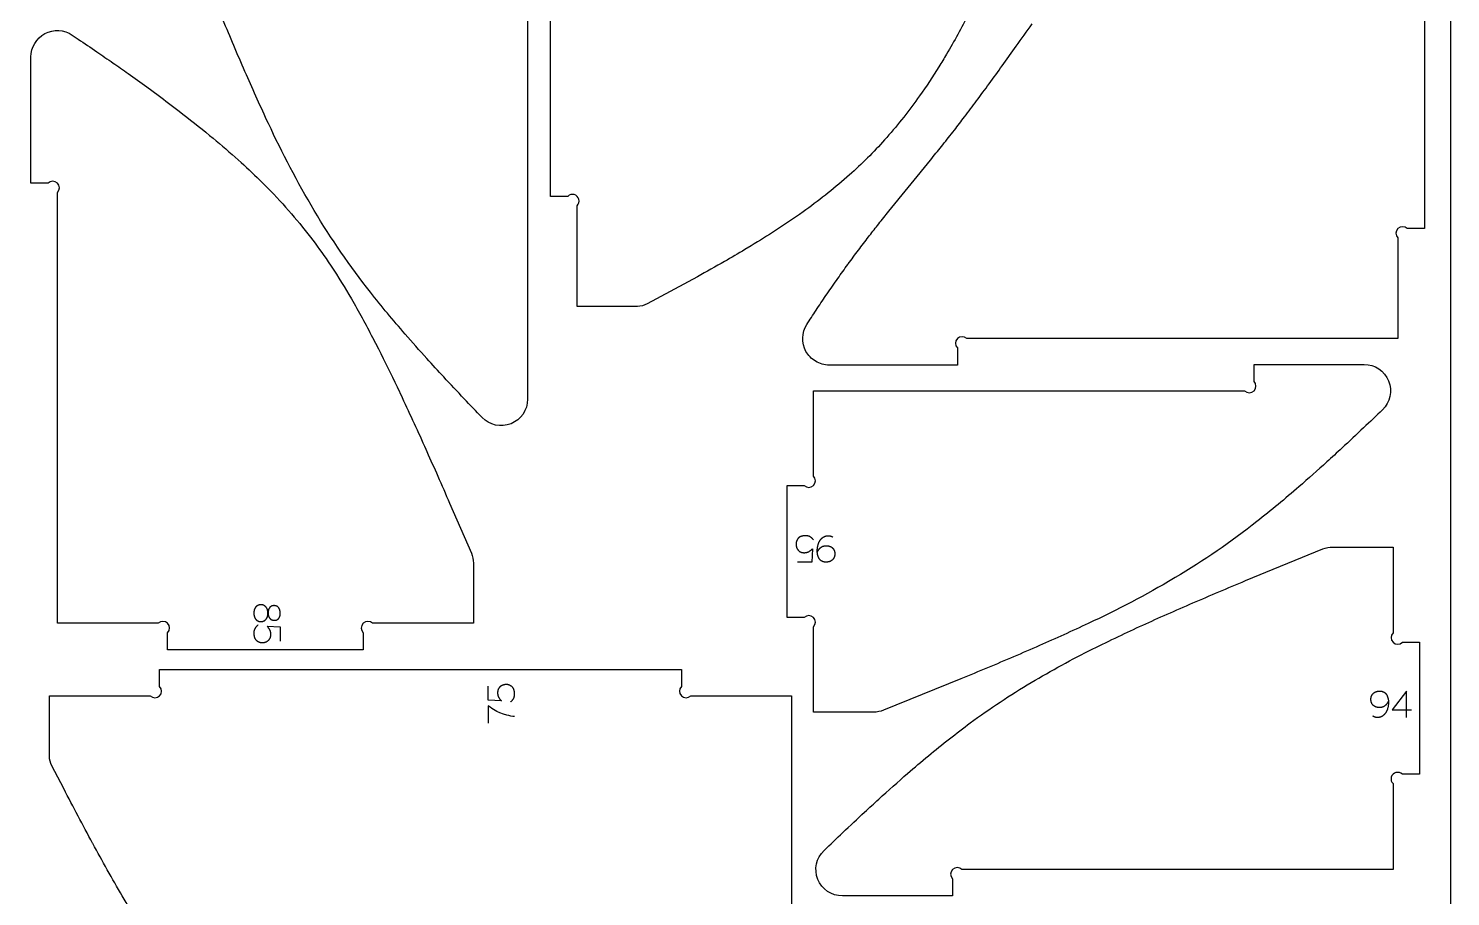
# Model space of a CAD drawing. Header units: millimetres. Extents: x 129 to 4060, y -1224 to 1216.
# Drawn here: x 2059 to 2704, y -114 to 281 of the extents above; entities that cross this region are included whole.
import ezdxf

# ---------------------------------------------------------------- set-up
doc = ezdxf.new("R2010")
doc.units = ezdxf.units.MM
for name, color, linetype, true_color in [('cnc kesim', 7, 'Continuous', 0xff7300), ('Layer 01', 7, 'Continuous', 0x000000), ('çizim', 7, 'Continuous', 0x0500ff)]:
    doc.layers.add(name, color=color, linetype=linetype, true_color=true_color)

msp = doc.modelspace()

# ---------------------------------------------------------------- linework, layer by layer
at = {"layer": 'cnc kesim'}
for points in [[(2692.55, 481.97), (2692.55, 189.8), (2684.79, 189.8, 1), (2680.55, 185.56), (2680.55, 139.8), (2484.79, 139.8, 1), (2480.55, 135.56), (2480.55, 127.8), (2422.36, 127.8, -0.136604), (2416.11, 129.54, -0.131634), (2411.8, 134.03, -0.274834), (2412.19, 146.24, -0.003281), (2416.39, 152.72, -0.003722), (2420.84, 159.38), (2421.39, 160.18, -0.004525), (2426.23, 167.16, -0.003721), (2430.78, 173.5), (2430.96, 173.75, -0.003763), (2435.62, 180.03, -0.003191), (2440.22, 186.08), (2440.66, 186.64, -0.002776), (2444.81, 191.95, -0.002137), (2449.41, 197.72), (2468.33, 220.95, 0.002837), (2473.31, 227.13, 0.002847), (2478.44, 233.63), (2479.2, 234.6, 0.003356), (2483.76, 240.54, 0.002655), (2489.26, 247.86, 0.002028), (2494.96, 255.61, 0.001508), (2500.93, 263.83), (2507.29, 272.71, 0.003162), (2514.45, 282.82)], [(2485.63, 287.21, -0.014311), (2475.59, 269.02, -0.006063), (2472.14, 263.34, -0.014508), (2463.37, 250.11, -0.026617), (2448.45, 231.21, -0.028389), (2432.56, 215.12), (2430.35, 213.14, -0.025541), (2410.45, 197.42), (2408.78, 196.24, -0.017077), (2386.93, 182.03), (2384.09, 180.32, -0.006207), (2374.79, 174.87, -0.004209), (2362.48, 167.95), (2339.7, 155.61, -0.120852), (2335.26, 154.46), (2307.87, 154.46), (2307.87, 200.22, 1), (2303.63, 204.46), (2295.87, 204.46), (2295.87, 462.95)], [(2108.37, -125.06, -0.006274), (2101.38, -113.42, -0.004756), (2094.58, -101.54, -0.003314), (2087.98, -89.54), (2087.9, -89.4, -0.002435), (2081.32, -77.09, -0.001511), (2074.79, -64.65), (2069.39, -54.26, -0.123115), (2068.31, -49.91), (2068.31, -22.48), (2114.06, -22.48, 1), (2118.31, -18.24), (2118.31, -10.48), (2355.23, -10.48), (2355.23, -18.24, 1), (2359.47, -22.48), (2405.23, -22.48), (2405.23, -218.24, 1)]]:
    msp.add_lwpolyline(points, format="xyb", dxfattribs=at)
for points in [[(2172.28, 362.29, 1), (2176.53, 366.54), (2176.53, 374.29), (2236.53, 374.29), (2236.53, 366.54, 1), (2240.77, 362.29), (2285.4, 362.29), (2285.4, 112.29, -0.675939), (2264.73, 103.99, -0.001602), (2256.61, 112.52, -0.002609), (2247.35, 122.4, -0.002926), (2239.66, 130.8, -0.004318), (2229.8, 141.91, -0.012733), (2214.02, 160.94, -0.032301), (2188.52, 198.03, -0.024833), (2167.72, 237.61, -0.006825), (2157.71, 259.72, -0.004169), (2147.7, 283.23, -0.002509), (2142.69, 295.37), (2128.52, 330.46, -0.095591), (2127.66, 334.93), (2127.66, 362.29)], [(2059.93, 267.79, -0.276829), (2066.28, 278.39, -0.277406), (2078.62, 277.76), (2081.41, 275.88, -0.002401), (2089.78, 270.18, -0.001969), (2097.21, 265.04, -0.002078), (2104.02, 260.24, -0.002993), (2112.49, 254.15), (2117.65, 250.36, -0.004427), (2127.13, 243.2, -0.008294), (2141.03, 232.15), (2142.6, 230.85, -0.010265), (2154.04, 220.98, -0.010964), (2163.83, 211.82), (2166, 209.66, -0.016007), (2176.86, 198.05, -0.016926), (2186.83, 185.88, -0.014357), (2194.85, 174.73), (2196.21, 172.72, -0.015088), (2205.39, 157.92, -0.012341), (2214.99, 140.35), (2217.65, 135.15, -0.005875), (2226.12, 117.9), (2228.43, 113.04, -0.004633), (2239.21, 89.53), (2239.68, 88.46, -0.001623), (2244.6, 77.39, -0.001104), (2250, 65.07), (2259.86, 42.29, -0.101676), (2260.78, 37.85), (2260.78, 10.47), (2215.02, 10.47, 1), (2210.78, 6.22), (2210.78, -1.53), (2121.93, -1.53), (2121.93, 6.22, 1), (2117.68, 10.47), (2071.93, 10.47), (2071.93, 206.22, 1), (2067.68, 210.47), (2059.93, 210.47)], [(2610.97, 116.12, 1), (2615.22, 120.37), (2615.22, 128.12), (2665.22, 128.12, -0.675896), (2673.52, 107.46, -0.001604), (2664.99, 99.33, -0.00261), (2655.11, 90.07, -0.002087), (2648.29, 83.81, -0.004995), (2635.6, 72.52, -0.012762), (2616.57, 56.73, -0.032223), (2579.48, 31.22), (2578.73, 30.78, -0.024289), (2539.9, 10.39, -0.006729), (2517.79, 0.33, -0.004116), (2494.27, -9.73, -0.002482), (2482.14, -14.77), (2447.06, -29.01, -0.096095), (2442.57, -29.88), (2415.22, -29.88), (2415.22, 8.88, 1), (2410.97, 13.12), (2403.22, 13.12), (2403.22, 73.12), (2410.97, 73.12, 1), (2415.22, 77.36), (2415.22, 116.12)], [(2482.58, -101.38, 1), (2478.33, -105.62), (2478.33, -113.38), (2428.31, -113.38, -0.675791), (2420.01, -92.72, -0.001512), (2428.56, -84.57, -0.002613), (2438.44, -75.31, -0.00216), (2444.82, -69.45, -0.005527), (2457.95, -57.74, -0.011877), (2476.98, -41.95, -0.008943), (2486.38, -34.81, -0.023907), (2514.07, -16.42, -0.018672), (2542.02, -1.18, -0.004094), (2553.65, 4.49, -0.006965), (2575.76, 14.62, -0.004205), (2599.28, 24.77, -0.001137), (2611.41, 29.86), (2646.47, 44.24, -0.097161), (2651, 45.13), (2678.33, 45.13), (2678.33, 6.12, 1), (2682.58, 1.87), (2690.33, 1.87), (2690.33, -58.13), (2682.58, -58.13, 1), (2678.33, -62.37), (2678.33, -101.38)]]:
    msp.add_lwpolyline(points, format="xyb", close=True, dxfattribs=at)
at = {"layer": 'Layer 01'}
msp.add_lwpolyline([(1484.46, 1215.6), (2704.46, 1215.6), (2704.46, -1224.4), (1484.46, -1224.4)], close=True, dxfattribs=at)
at = {"layer": 'çizim'}
msp.add_line((2677.98, -28.88), (2686.69, -28.88), dxfattribs=at)
for points in [[(2415.2, 48.37), (2415.11, 48.48), (2415.03, 48.6), (2414.94, 48.71), (2414.85, 48.81), (2414.76, 48.91), (2414.67, 49.01), (2414.57, 49.11), (2414.48, 49.2), (2414.38, 49.29), (2414.28, 49.37), (2414.18, 49.45), (2414.07, 49.52), (2413.97, 49.6), (2413.86, 49.67), (2413.75, 49.73), (2413.64, 49.79), (2413.53, 49.85), (2413.41, 49.9), (2413.3, 49.95), (2413.18, 50), (2413.06, 50.04), (2412.94, 50.08), (2412.81, 50.12), (2412.69, 50.15), (2412.56, 50.18), (2412.43, 50.2), (2412.3, 50.22), (2412.16, 50.24), (2412.03, 50.25), (2411.89, 50.26), (2411.75, 50.27), (2411.61, 50.27), (2411.45, 50.27), (2411.28, 50.26), (2411.12, 50.25), (2410.97, 50.24), (2410.81, 50.23), (2410.66, 50.21), (2410.51, 50.19), (2410.36, 50.16), (2410.22, 50.14), (2410.07, 50.1), (2409.93, 50.07), (2409.8, 50.03), (2409.66, 49.99), (2409.53, 49.95), (2409.4, 49.9), (2409.27, 49.85), (2409.21, 49.82), (2409.15, 49.79), (2409.09, 49.76), (2409.03, 49.73), (2408.97, 49.7), (2408.91, 49.66), (2408.85, 49.62), (2408.8, 49.58), (2408.74, 49.54), (2408.68, 49.5), (2408.63, 49.46), (2408.58, 49.41), (2408.52, 49.36), (2408.47, 49.32), (2408.42, 49.26), (2408.37, 49.21), (2408.32, 49.16), (2408.27, 49.1), (2408.22, 49.04), (2408.17, 48.99), (2408.12, 48.92), (2408.08, 48.86), (2408.03, 48.8), (2407.99, 48.73), (2407.94, 48.66), (2407.9, 48.59), (2407.86, 48.52), (2407.81, 48.45), (2407.73, 48.3), (2407.65, 48.14), (2407.61, 48.04), (2407.57, 47.95), (2407.53, 47.85), (2407.49, 47.75), (2407.45, 47.65), (2407.42, 47.56), (2407.4, 47.46), (2407.37, 47.36), (2407.35, 47.27), (2407.33, 47.17), (2407.31, 47.07), (2407.3, 46.98), (2407.29, 46.88), (2407.28, 46.79), (2407.28, 46.69), (2407.28, 46.6), (2407.28, 46.49), (2407.28, 46.39), (2407.29, 46.28), (2407.29, 46.18), (2407.3, 46.08), (2407.31, 45.98), (2407.32, 45.88), (2407.34, 45.78), (2407.35, 45.68), (2407.37, 45.58), (2407.39, 45.49), (2407.41, 45.39), (2407.44, 45.3), (2407.46, 45.2), (2407.49, 45.11), (2407.52, 45.02), (2407.55, 44.93), (2407.58, 44.84), (2407.62, 44.76), (2407.65, 44.67), (2407.69, 44.59), (2407.73, 44.5), (2407.77, 44.42), (2407.82, 44.34), (2407.86, 44.26), (2407.91, 44.18), (2407.96, 44.1), (2408.01, 44.02), (2408.07, 43.94), (2408.12, 43.87), (2408.18, 43.79), (2408.24, 43.72), (2408.3, 43.65), (2408.36, 43.58), (2408.42, 43.51), (2408.49, 43.45), (2408.56, 43.38), (2408.63, 43.32), (2408.7, 43.27), (2408.77, 43.21), (2408.84, 43.16), (2408.92, 43.1), (2409, 43.06), (2409.08, 43.01), (2409.16, 42.96), (2409.24, 42.92), (2409.32, 42.88), (2409.41, 42.85), (2409.5, 42.81), (2409.59, 42.78), (2409.68, 42.75), (2409.77, 42.72), (2409.87, 42.69), (2409.96, 42.67), (2410.06, 42.65), (2410.16, 42.63), (2410.26, 42.61), (2410.36, 42.59), (2410.47, 42.58), (2410.57, 42.57), (2410.68, 42.56), (2410.79, 42.56), (2410.9, 42.56), (2411.01, 42.55), (2411.15, 42.56), (2411.29, 42.56), (2411.43, 42.57), (2411.56, 42.58), (2411.7, 42.6), (2411.83, 42.62), (2411.95, 42.64), (2412.08, 42.67), (2412.21, 42.7), (2412.33, 42.73), (2412.45, 42.77), (2412.57, 42.81), (2412.68, 42.85), (2412.8, 42.9), (2412.91, 42.95), (2413.02, 43.01), (2413.13, 43.07), (2413.24, 43.13), (2413.35, 43.19), (2413.45, 43.26), (2413.56, 43.33), (2413.67, 43.4), (2413.77, 43.48), (2413.88, 43.55), (2413.99, 43.64), (2414.09, 43.72), (2414.2, 43.81), (2414.3, 43.9), (2414.51, 44.09), (2414.72, 44.29), (2414.43, 38.27), (2407.95, 38.27)], [(2424.88, 42.02), (2424.88, 41.91), (2424.88, 41.81), (2424.87, 41.7), (2424.87, 41.6), (2424.86, 41.5), (2424.84, 41.4), (2424.83, 41.3), (2424.81, 41.2), (2424.79, 41.11), (2424.77, 41.01), (2424.75, 40.92), (2424.73, 40.83), (2424.7, 40.73), (2424.67, 40.65), (2424.64, 40.56), (2424.61, 40.47), (2424.57, 40.39), (2424.53, 40.3), (2424.49, 40.22), (2424.45, 40.14), (2424.41, 40.06), (2424.36, 39.98), (2424.31, 39.91), (2424.26, 39.83), (2424.21, 39.76), (2424.15, 39.68), (2424.1, 39.61), (2424.04, 39.54), (2423.97, 39.48), (2423.91, 39.41), (2423.84, 39.34), (2423.78, 39.28), (2423.71, 39.22), (2423.64, 39.16), (2423.56, 39.1), (2423.49, 39.04), (2423.42, 38.99), (2423.34, 38.94), (2423.26, 38.89), (2423.19, 38.84), (2423.11, 38.79), (2423.03, 38.75), (2422.95, 38.7), (2422.86, 38.66), (2422.78, 38.62), (2422.7, 38.59), (2422.61, 38.55), (2422.52, 38.52), (2422.43, 38.49), (2422.35, 38.46), (2422.26, 38.44), (2422.16, 38.41), (2422.07, 38.39), (2421.98, 38.37), (2421.88, 38.35), (2421.79, 38.33), (2421.69, 38.32), (2421.59, 38.3), (2421.49, 38.29), (2421.39, 38.28), (2421.29, 38.28), (2421.18, 38.27), (2421.08, 38.27), (2420.97, 38.27), (2420.84, 38.27), (2420.7, 38.27), (2420.57, 38.28), (2420.44, 38.29), (2420.32, 38.31), (2420.2, 38.32), (2420.07, 38.34), (2419.96, 38.36), (2419.84, 38.39), (2419.73, 38.42), (2419.61, 38.45), (2419.51, 38.48), (2419.4, 38.52), (2419.29, 38.56), (2419.19, 38.61), (2419.09, 38.65), (2419.05, 38.68), (2419, 38.7), (2418.95, 38.73), (2418.9, 38.75), (2418.86, 38.78), (2418.81, 38.81), (2418.77, 38.84), (2418.72, 38.87), (2418.68, 38.9), (2418.64, 38.93), (2418.59, 38.96), (2418.55, 38.99), (2418.51, 39.03), (2418.47, 39.06), (2418.43, 39.1), (2418.39, 39.13), (2418.35, 39.17), (2418.31, 39.2), (2418.28, 39.24), (2418.24, 39.28), (2418.2, 39.32), (2418.17, 39.36), (2418.13, 39.4), (2418.1, 39.44), (2418.03, 39.53), (2417.97, 39.62), (2417.9, 39.71), (2417.85, 39.8), (2417.79, 39.9), (2417.73, 40), (2417.68, 40.09), (2417.63, 40.19), (2417.58, 40.29), (2417.53, 40.39), (2417.48, 40.49), (2417.44, 40.6), (2417.39, 40.7), (2417.35, 40.8), (2417.31, 40.91), (2417.28, 41.01), (2417.24, 41.12), (2417.21, 41.23), (2417.17, 41.33), (2417.14, 41.44), (2417.09, 41.66), (2417.04, 41.88), (2417, 42.11), (2416.97, 42.34), (2416.94, 42.57), (2416.93, 42.81), (2416.91, 43.05), (2416.91, 43.29), (2416.91, 43.55), (2416.93, 43.81), (2416.94, 44.09), (2416.97, 44.38), (2417, 44.67), (2417.04, 44.93), (2417.08, 45.18), (2417.12, 45.4), (2417.16, 45.65), (2417.22, 45.9), (2417.28, 46.14), (2417.35, 46.37), (2417.42, 46.61), (2417.46, 46.72), (2417.51, 46.83), (2417.55, 46.94), (2417.6, 47.05), (2417.65, 47.16), (2417.7, 47.27), (2417.75, 47.38), (2417.8, 47.49), (2417.86, 47.59), (2417.91, 47.69), (2417.97, 47.8), (2418.03, 47.9), (2418.1, 48), (2418.16, 48.1), (2418.23, 48.19), (2418.3, 48.29), (2418.37, 48.39), (2418.44, 48.48), (2418.51, 48.57), (2418.59, 48.67), (2418.67, 48.76), (2418.75, 48.85), (2418.83, 48.93), (2418.91, 49.02), (2418.99, 49.1), (2419.08, 49.18), (2419.16, 49.26), (2419.25, 49.33), (2419.34, 49.4), (2419.43, 49.47), (2419.52, 49.53), (2419.61, 49.6), (2419.7, 49.66), (2419.8, 49.71), (2419.89, 49.77), (2419.99, 49.82), (2420.09, 49.87), (2420.19, 49.91), (2420.29, 49.96), (2420.39, 50), (2420.5, 50.03), (2420.6, 50.07), (2420.71, 50.1), (2420.81, 50.13), (2420.92, 50.16), (2421.03, 50.18), (2421.14, 50.2), (2421.25, 50.22), (2421.37, 50.23), (2421.48, 50.25), (2421.6, 50.26), (2421.71, 50.26), (2421.83, 50.27), (2421.95, 50.27), (2422.09, 50.27), (2422.23, 50.26), (2422.3, 50.25), (2422.37, 50.25), (2422.43, 50.24), (2422.5, 50.23), (2422.57, 50.22), (2422.63, 50.21), (2422.7, 50.2), (2422.76, 50.18), (2422.82, 50.17), (2422.89, 50.15), (2422.95, 50.14), (2423.01, 50.12), (2423.08, 50.1), (2423.14, 50.08), (2423.2, 50.06), (2423.26, 50.03), (2423.32, 50.01), (2423.38, 49.98), (2423.44, 49.96), (2423.49, 49.93), (2423.55, 49.9), (2423.61, 49.87), (2423.66, 49.84), (2423.72, 49.81), (2423.78, 49.78), (2423.83, 49.74), (2423.89, 49.71), (2423.94, 49.67)], [(2163.02, 9.64), (2162.9, 9.56), (2162.79, 9.47), (2162.68, 9.38), (2162.57, 9.29), (2162.47, 9.2), (2162.37, 9.11), (2162.28, 9.02), (2162.19, 8.92), (2162.1, 8.82), (2162.01, 8.72), (2161.93, 8.62), (2161.86, 8.52), (2161.79, 8.41), (2161.72, 8.3), (2161.65, 8.19), (2161.59, 8.08), (2161.53, 7.97), (2161.48, 7.86), (2161.43, 7.74), (2161.38, 7.62), (2161.34, 7.5), (2161.3, 7.38), (2161.27, 7.26), (2161.23, 7.13), (2161.21, 7), (2161.18, 6.87), (2161.16, 6.74), (2161.14, 6.61), (2161.13, 6.47), (2161.12, 6.34), (2161.12, 6.2), (2161.12, 6.06), (2161.12, 5.89), (2161.12, 5.73), (2161.13, 5.57), (2161.14, 5.41), (2161.16, 5.25), (2161.17, 5.1), (2161.2, 4.95), (2161.22, 4.8), (2161.25, 4.66), (2161.28, 4.52), (2161.31, 4.38), (2161.35, 4.24), (2161.39, 4.1), (2161.44, 3.97), (2161.48, 3.84), (2161.54, 3.72), (2161.56, 3.65), (2161.59, 3.59), (2161.62, 3.53), (2161.65, 3.47), (2161.69, 3.41), (2161.72, 3.35), (2161.76, 3.3), (2161.8, 3.24), (2161.84, 3.18), (2161.88, 3.13), (2161.93, 3.07), (2161.97, 3.02), (2162.02, 2.97), (2162.07, 2.91), (2162.12, 2.86), (2162.17, 2.81), (2162.23, 2.76), (2162.28, 2.71), (2162.34, 2.66), (2162.4, 2.61), (2162.46, 2.57), (2162.52, 2.52), (2162.59, 2.47), (2162.65, 2.43), (2162.72, 2.39), (2162.79, 2.34), (2162.86, 2.3), (2162.93, 2.26), (2163.08, 2.18), (2163.24, 2.1), (2163.34, 2.05), (2163.44, 2.01), (2163.54, 1.97), (2163.63, 1.93), (2163.73, 1.9), (2163.83, 1.87), (2163.92, 1.84), (2164.02, 1.81), (2164.12, 1.79), (2164.21, 1.77), (2164.31, 1.76), (2164.4, 1.74), (2164.5, 1.73), (2164.59, 1.73), (2164.69, 1.72), (2164.78, 1.72), (2164.89, 1.72), (2165, 1.72), (2165.1, 1.73), (2165.2, 1.73), (2165.31, 1.74), (2165.41, 1.75), (2165.51, 1.77), (2165.61, 1.78), (2165.7, 1.8), (2165.8, 1.81), (2165.9, 1.83), (2165.99, 1.85), (2166.09, 1.88), (2166.18, 1.9), (2166.27, 1.93), (2166.36, 1.96), (2166.45, 1.99), (2166.54, 2.02), (2166.63, 2.06), (2166.71, 2.09), (2166.8, 2.13), (2166.88, 2.17), (2166.96, 2.22), (2167.05, 2.26), (2167.13, 2.31), (2167.21, 2.35), (2167.29, 2.4), (2167.36, 2.45), (2167.44, 2.51), (2167.52, 2.56), (2167.59, 2.62), (2167.66, 2.68), (2167.74, 2.74), (2167.8, 2.8), (2167.87, 2.87), (2167.94, 2.93), (2168, 3), (2168.06, 3.07), (2168.12, 3.14), (2168.17, 3.21), (2168.23, 3.29), (2168.28, 3.36), (2168.33, 3.44), (2168.37, 3.52), (2168.42, 3.6), (2168.46, 3.68), (2168.5, 3.77), (2168.54, 3.85), (2168.57, 3.94), (2168.61, 4.03), (2168.64, 4.12), (2168.67, 4.21), (2168.69, 4.31), (2168.72, 4.4), (2168.74, 4.5), (2168.76, 4.6), (2168.77, 4.7), (2168.79, 4.81), (2168.8, 4.91), (2168.81, 5.02), (2168.82, 5.12), (2168.82, 5.23), (2168.83, 5.34), (2168.83, 5.46), (2168.83, 5.6), (2168.82, 5.74), (2168.81, 5.87), (2168.8, 6.01), (2168.78, 6.14), (2168.77, 6.27), (2168.74, 6.4), (2168.72, 6.52), (2168.69, 6.65), (2168.65, 6.77), (2168.61, 6.89), (2168.57, 7.01), (2168.53, 7.13), (2168.48, 7.24), (2168.43, 7.35), (2168.38, 7.46), (2168.32, 7.57), (2168.26, 7.68), (2168.19, 7.79), (2168.12, 7.9), (2168.06, 8), (2167.98, 8.11), (2167.91, 8.22), (2167.83, 8.32), (2167.75, 8.43), (2167.66, 8.54), (2167.58, 8.64), (2167.49, 8.74), (2167.3, 8.95), (2167.1, 9.16), (2173.12, 8.87), (2173.12, 2.39)], [(2277.59, -25.27), (2277.71, -25.19), (2277.82, -25.1), (2277.93, -25.01), (2278.04, -24.93), (2278.14, -24.84), (2278.24, -24.74), (2278.33, -24.65), (2278.43, -24.55), (2278.51, -24.45), (2278.6, -24.35), (2278.68, -24.25), (2278.75, -24.15), (2278.82, -24.04), (2278.89, -23.94), (2278.96, -23.83), (2279.02, -23.71), (2279.08, -23.6), (2279.13, -23.49), (2279.18, -23.37), (2279.23, -23.25), (2279.27, -23.13), (2279.31, -23.01), (2279.35, -22.89), (2279.38, -22.76), (2279.4, -22.63), (2279.43, -22.5), (2279.45, -22.37), (2279.47, -22.24), (2279.48, -22.1), (2279.49, -21.97), (2279.49, -21.83), (2279.5, -21.69), (2279.49, -21.52), (2279.49, -21.36), (2279.48, -21.2), (2279.47, -21.04), (2279.45, -20.88), (2279.44, -20.73), (2279.42, -20.58), (2279.39, -20.43), (2279.36, -20.29), (2279.33, -20.15), (2279.3, -20.01), (2279.26, -19.87), (2279.22, -19.74), (2279.17, -19.6), (2279.13, -19.47), (2279.08, -19.35), (2279.05, -19.29), (2279.02, -19.22), (2278.99, -19.16), (2278.96, -19.1), (2278.92, -19.04), (2278.89, -18.99), (2278.85, -18.93), (2278.81, -18.87), (2278.77, -18.81), (2278.73, -18.76), (2278.68, -18.7), (2278.64, -18.65), (2278.59, -18.6), (2278.54, -18.54), (2278.49, -18.49), (2278.44, -18.44), (2278.38, -18.39), (2278.33, -18.34), (2278.27, -18.29), (2278.21, -18.24), (2278.15, -18.2), (2278.09, -18.15), (2278.02, -18.11), (2277.96, -18.06), (2277.89, -18.02), (2277.82, -17.97), (2277.75, -17.93), (2277.68, -17.89), (2277.53, -17.81), (2277.37, -17.73), (2277.27, -17.68), (2277.17, -17.64), (2277.08, -17.6), (2276.98, -17.56), (2276.88, -17.53), (2276.78, -17.5), (2276.69, -17.47), (2276.59, -17.44), (2276.49, -17.42), (2276.4, -17.4), (2276.3, -17.39), (2276.21, -17.37), (2276.11, -17.36), (2276.02, -17.36), (2275.92, -17.35), (2275.83, -17.35), (2275.72, -17.35), (2275.61, -17.35), (2275.51, -17.36), (2275.41, -17.37), (2275.3, -17.37), (2275.2, -17.38), (2275.1, -17.4), (2275, -17.41), (2274.91, -17.43), (2274.81, -17.44), (2274.71, -17.46), (2274.62, -17.49), (2274.52, -17.51), (2274.43, -17.53), (2274.34, -17.56), (2274.25, -17.59), (2274.16, -17.62), (2274.07, -17.65), (2273.98, -17.69), (2273.9, -17.73), (2273.81, -17.76), (2273.73, -17.8), (2273.65, -17.85), (2273.56, -17.89), (2273.48, -17.94), (2273.4, -17.98), (2273.32, -18.03), (2273.25, -18.09), (2273.17, -18.14), (2273.09, -18.19), (2273.02, -18.25), (2272.95, -18.31), (2272.88, -18.37), (2272.81, -18.43), (2272.74, -18.5), (2272.67, -18.56), (2272.61, -18.63), (2272.55, -18.7), (2272.49, -18.77), (2272.44, -18.84), (2272.38, -18.92), (2272.33, -18.99), (2272.28, -19.07), (2272.24, -19.15), (2272.19, -19.23), (2272.15, -19.31), (2272.11, -19.4), (2272.07, -19.48), (2272.04, -19.57), (2272, -19.66), (2271.97, -19.75), (2271.95, -19.85), (2271.92, -19.94), (2271.9, -20.04), (2271.87, -20.13), (2271.85, -20.23), (2271.84, -20.33), (2271.82, -20.44), (2271.81, -20.54), (2271.8, -20.65), (2271.79, -20.75), (2271.79, -20.86), (2271.78, -20.97), (2271.78, -21.09), (2271.78, -21.23), (2271.79, -21.37), (2271.8, -21.5), (2271.81, -21.64), (2271.83, -21.77), (2271.85, -21.9), (2271.87, -22.03), (2271.89, -22.15), (2271.93, -22.28), (2271.96, -22.4), (2272, -22.52), (2272.04, -22.64), (2272.08, -22.76), (2272.13, -22.87), (2272.18, -22.98), (2272.24, -23.09), (2272.29, -23.2), (2272.35, -23.31), (2272.42, -23.42), (2272.49, -23.53), (2272.56, -23.63), (2272.63, -23.74), (2272.7, -23.85), (2272.78, -23.95), (2272.86, -24.06), (2272.95, -24.17), (2273.03, -24.27), (2273.12, -24.38), (2273.31, -24.58), (2273.51, -24.79), (2267.5, -24.5), (2267.5, -18.02)], [(2668.3, -24.09), (2668.3, -23.98), (2668.3, -23.88), (2668.31, -23.77), (2668.31, -23.67), (2668.32, -23.57), (2668.33, -23.47), (2668.35, -23.37), (2668.36, -23.27), (2668.38, -23.18), (2668.4, -23.08), (2668.43, -22.99), (2668.45, -22.89), (2668.48, -22.8), (2668.51, -22.72), (2668.54, -22.63), (2668.57, -22.54), (2668.61, -22.46), (2668.65, -22.37), (2668.69, -22.29), (2668.73, -22.21), (2668.77, -22.13), (2668.82, -22.05), (2668.87, -21.98), (2668.92, -21.9), (2668.97, -21.83), (2669.03, -21.75), (2669.08, -21.68), (2669.14, -21.61), (2669.2, -21.55), (2669.27, -21.48), (2669.33, -21.41), (2669.4, -21.35), (2669.47, -21.29), (2669.54, -21.23), (2669.61, -21.17), (2669.69, -21.11), (2669.76, -21.06), (2669.84, -21.01), (2669.91, -20.96), (2669.99, -20.91), (2670.07, -20.86), (2670.15, -20.82), (2670.23, -20.77), (2670.31, -20.73), (2670.4, -20.69), (2670.48, -20.66), (2670.57, -20.62), (2670.65, -20.59), (2670.74, -20.56), (2670.83, -20.53), (2670.92, -20.5), (2671.01, -20.48), (2671.11, -20.46), (2671.2, -20.44), (2671.3, -20.42), (2671.39, -20.4), (2671.49, -20.39), (2671.59, -20.37), (2671.69, -20.36), (2671.79, -20.35), (2671.89, -20.35), (2671.99, -20.34), (2672.1, -20.34), (2672.2, -20.34), (2672.34, -20.34), (2672.47, -20.34), (2672.6, -20.35), (2672.73, -20.36), (2672.86, -20.38), (2672.98, -20.39), (2673.1, -20.41), (2673.22, -20.43), (2673.34, -20.46), (2673.45, -20.49), (2673.56, -20.52), (2673.67, -20.55), (2673.78, -20.59), (2673.88, -20.63), (2673.98, -20.68), (2674.08, -20.72), (2674.13, -20.75), (2674.18, -20.77), (2674.23, -20.8), (2674.27, -20.82), (2674.32, -20.85), (2674.37, -20.88), (2674.41, -20.91), (2674.45, -20.94), (2674.5, -20.97), (2674.54, -21), (2674.58, -21.03), (2674.63, -21.06), (2674.67, -21.1), (2674.71, -21.13), (2674.75, -21.17), (2674.79, -21.2), (2674.83, -21.24), (2674.86, -21.27), (2674.9, -21.31), (2674.94, -21.35), (2674.97, -21.39), (2675.01, -21.43), (2675.05, -21.47), (2675.08, -21.51), (2675.15, -21.6), (2675.21, -21.69), (2675.27, -21.78), (2675.33, -21.87), (2675.39, -21.97), (2675.45, -22.07), (2675.5, -22.16), (2675.55, -22.26), (2675.6, -22.36), (2675.65, -22.46), (2675.7, -22.56), (2675.74, -22.67), (2675.78, -22.77), (2675.83, -22.87), (2675.86, -22.98), (2675.9, -23.08), (2675.94, -23.19), (2675.97, -23.3), (2676, -23.4), (2676.03, -23.51), (2676.09, -23.73), (2676.14, -23.95), (2676.18, -24.18), (2676.21, -24.41), (2676.23, -24.64), (2676.25, -24.88), (2676.26, -25.12), (2676.27, -25.36), (2676.26, -25.62), (2676.25, -25.88), (2676.23, -26.16), (2676.21, -26.45), (2676.18, -26.73), (2676.14, -27), (2676.1, -27.24), (2676.06, -27.47), (2676.01, -27.72), (2675.96, -27.97), (2675.9, -28.21), (2675.83, -28.44), (2675.75, -28.68), (2675.71, -28.79), (2675.67, -28.9), (2675.63, -29.01), (2675.58, -29.12), (2675.53, -29.23), (2675.48, -29.34), (2675.43, -29.45), (2675.38, -29.56), (2675.32, -29.66), (2675.26, -29.76), (2675.21, -29.87), (2675.14, -29.97), (2675.08, -30.07), (2675.02, -30.17), (2674.95, -30.26), (2674.88, -30.36), (2674.81, -30.46), (2674.74, -30.55), (2674.67, -30.64), (2674.59, -30.73), (2674.51, -30.83), (2674.43, -30.92), (2674.35, -31), (2674.27, -31.09), (2674.19, -31.17), (2674.1, -31.25), (2674.02, -31.33), (2673.93, -31.4), (2673.84, -31.47), (2673.75, -31.54), (2673.66, -31.6), (2673.57, -31.67), (2673.47, -31.73), (2673.38, -31.78), (2673.28, -31.84), (2673.19, -31.89), (2673.09, -31.94), (2672.99, -31.98), (2672.89, -32.03), (2672.79, -32.07), (2672.68, -32.1), (2672.58, -32.14), (2672.47, -32.17), (2672.37, -32.2), (2672.26, -32.23), (2672.15, -32.25), (2672.04, -32.27), (2671.92, -32.29), (2671.81, -32.3), (2671.7, -32.32), (2671.58, -32.33), (2671.46, -32.33), (2671.35, -32.34), (2671.23, -32.34), (2671.09, -32.34), (2670.95, -32.33), (2670.88, -32.32), (2670.81, -32.32), (2670.75, -32.31), (2670.68, -32.3), (2670.61, -32.29), (2670.55, -32.28), (2670.48, -32.27), (2670.42, -32.25), (2670.35, -32.24), (2670.29, -32.22), (2670.23, -32.21), (2670.16, -32.19), (2670.1, -32.17), (2670.04, -32.15), (2669.98, -32.13), (2669.92, -32.1), (2669.86, -32.08), (2669.8, -32.05), (2669.74, -32.03), (2669.68, -32), (2669.63, -31.97), (2669.57, -31.94), (2669.51, -31.91), (2669.46, -31.88), (2669.4, -31.85), (2669.35, -31.81), (2669.29, -31.77), (2669.24, -31.74)], [(2684.38, -32.34), (2684.39, -20.32), (2677.98, -28.88)]]:
    msp.add_lwpolyline(points, dxfattribs=at)
msp.add_lwpolyline([(2279.5, -31.92, -0.024846), (2276.03, -31.3), (2274.44, -30.81), (2272.78, -30.17), (2271.47, -29.56, -0.047754), (2268.42, -27.69), (2267.5, -26.98), (2267.5, -34.82)], format="xyb", dxfattribs=at)
for points, knots in [([(2416.93, 42.73), (2417.36, 43.86), (2418.37, 44.79), (2419.38, 45.73), (2420.97, 45.73), (2422.69, 45.73), (2423.79, 44.76), (2424.88, 43.79), (2424.88, 42.02)], [0, 0, 0, 1, 1, 2, 2, 3, 3, 4, 4, 4]), ([(2167.51, 15.09), (2167.51, 13.36), (2166.63, 12.31), (2165.74, 11.25), (2164.3, 11.25), (2162.85, 11.25), (2161.98, 12.31), (2161.12, 13.36), (2161.12, 15.09), (2161.12, 16.81), (2161.98, 17.86), (2162.85, 18.91), (2164.3, 18.91), (2165.74, 18.91), (2166.63, 17.86), (2167.51, 16.81), (2167.51, 15.09)], [0, 0, 0, 1, 1, 2, 2, 3, 3, 4, 4, 5, 5, 6, 6, 7, 7, 8, 8, 8]), ([(2173.12, 15.04), (2173.12, 13.7), (2172.45, 12.78), (2171.78, 11.85), (2170.41, 11.85), (2168.95, 11.85), (2168.25, 12.88), (2167.54, 13.91), (2167.54, 15.19), (2167.54, 16.43), (2168.2, 17.47), (2168.85, 18.5), (2170.3, 18.5), (2171.76, 18.5), (2172.44, 17.45), (2173.12, 16.39), (2173.12, 15.04)], [0, 0, 0, 1, 1, 2, 2, 3, 3, 4, 4, 5, 5, 6, 6, 7, 7, 8, 8, 8]), ([(2676.25, -24.8), (2675.82, -25.93), (2674.81, -26.86), (2673.8, -27.8), (2672.2, -27.8), (2670.49, -27.8), (2669.39, -26.83), (2668.3, -25.86), (2668.3, -24.09)], [0, 0, 0, 1, 1, 2, 2, 3, 3, 4, 4, 4])]:
    msp.add_open_spline(points, degree=2, knots=knots, dxfattribs=at)

doc.saveas('drawing.dxf')
